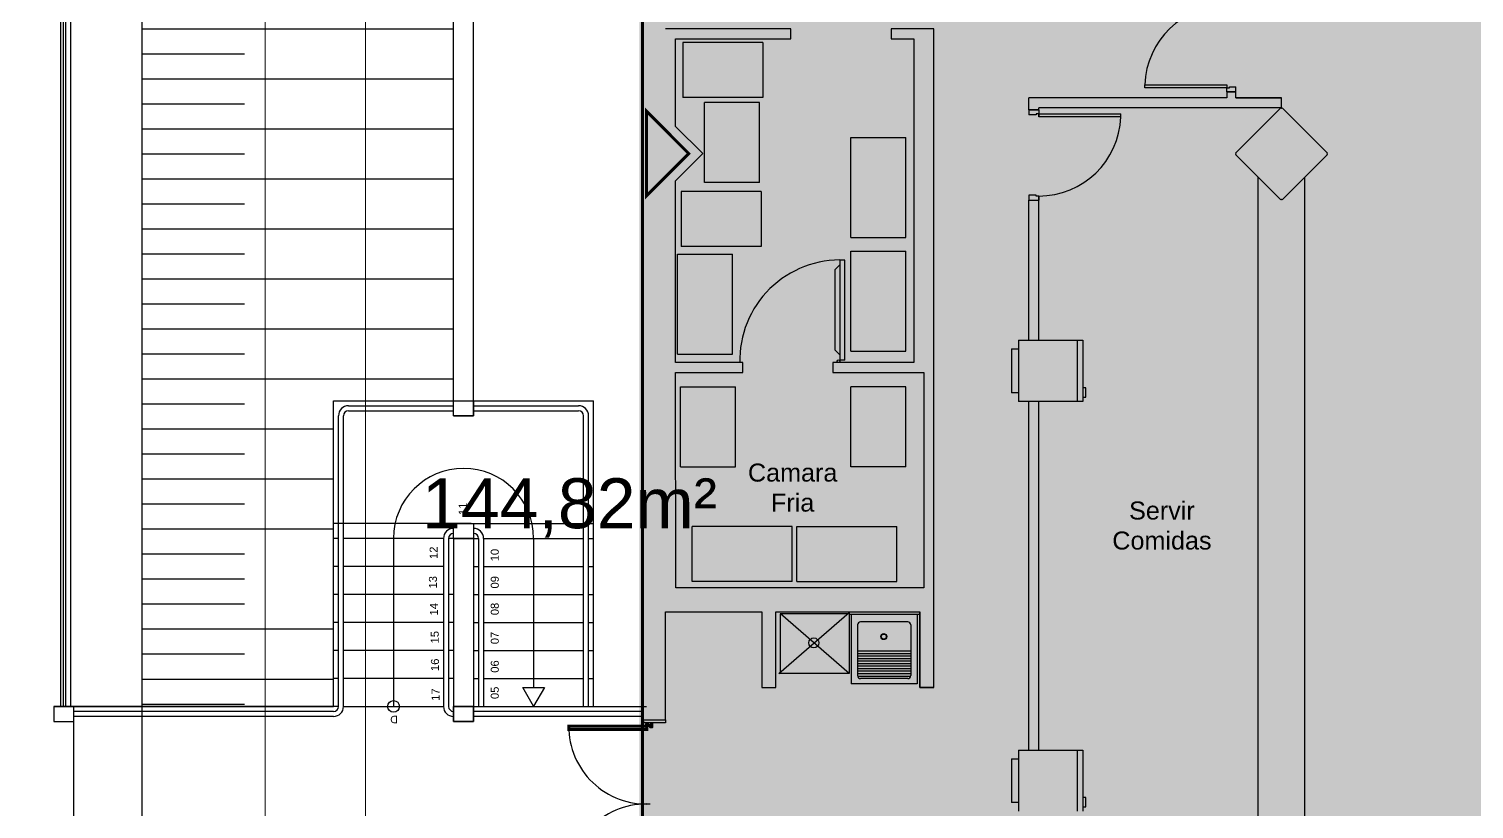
# Model space of a CAD drawing. Header units: metres. Extents: x -331 to 2982, y 362 to 2539.
# Drawn here: x 783.97 to 798.42, y 990.23 to 998.03 of the extents above; entities that cross this region are included whole.
import ezdxf

# ---------------------------------------------------------------- set-up
doc = ezdxf.new("R2010")
doc.units = ezdxf.units.M
doc.layers.get('0').update_dxf_attribs({"color": 251})
doc.layers.add('_salas', color=251, linetype='Continuous', plot=False)
for name, color, linetype in [('Div', 251, 'Continuous'), ('Est', 251, 'Continuous'), ('Pis', 251, 'Continuous')]:
    doc.layers.add(name, color=color, linetype=linetype)
doc.styles.add('DESTAQUE', font='arial.ttf', dxfattribs={"height": 0.4})
doc.styles.add('XR_BL2_AND_MON-REV15$0$R60-50', font='swissli.ttf', dxfattribs={"height": 0.08})
doc.styles.add('XR_BL2_AND_MON-REV15$0$R80-75', font='swissli.ttf', dxfattribs={"height": 0.15})

# ---------------------------------------------------------------- blocks, each defined once
blk = doc.blocks.new('XR_BL2_AND_MON-REV15$0$P_M')
at = {"layer": 'Est'}
blk.add_lwpolyline([(0.46, -0.431), (0.453, -0.424), (0.46, -0.417), (0.007, 0.035), (0, 0.028), (-0.007, 0.035), (-0.46, -0.417), (-0.453, -0.424), (-0.46, -0.431), (-0.007, -0.884), (0, -0.877), (0.007, -0.884)], close=True, dxfattribs=at)

msp = doc.modelspace()

# ---------------------------------------------------------------- hatches: boundary and pattern name
at = {"layer": '_salas', "transparency": 33554559}
h = msp.add_hatch(color=256, dxfattribs=at)
h.dxf.hatch_style = 1
h.paths.add_polyline_path([(820.145, 995.212), (820.145, 996.694), (815.201, 996.694), (815.201, 1004.348), (796.551, 1004.348), (796.551, 1005.302), (790.565, 1005.302), (790.467, 1005.302), (790.116, 1005.654), (790.076, 1005.654), (790.076, 979.868), (790.306, 979.868), (790.306, 980.058), (790.46, 980.212), (820.145, 980.212), (820.145, 981.705), (820.386, 981.847), (820.621, 981.997), (820.621, 980.922), (821.261, 980.922), (821.261, 982.473, 0.087526), (823.02, 984.545, 0.418022)])

# ---------------------------------------------------------------- linework, layer by layer
at = {"lineweight": 0}
msp.add_lwpolyline([(790.597, 1005.452), (790.499, 1005.452), (790.148, 1005.804), (790.108, 1005.804), (790.108, 980.018), (790.338, 980.018), (790.338, 980.208), (790.492, 980.362), (820.178, 980.362), (820.178, 981.855), (820.418, 981.997), (820.653, 982.147), (820.653, 981.072), (821.293, 981.072), (821.293, 982.623, 0.087526), (823.053, 984.695)], format="xyb", dxfattribs=at)
at = {"layer": 'Div', "color": 230, "linetype": 'Continuous', "lineweight": 0}
msp.add_line((786.335, 1012.125), (786.335, 980.167), dxfattribs=at)
at = {"layer": 'Div', "lineweight": 0}
for p, q in [((795.948, 997.402), (795.948, 997.342)), ((796.038, 997.342), (796.038, 997.422)), ((796.038, 997.342), (796.038, 997.402)), ((793.968, 997.219), (793.968, 997.342)), ((795.948, 997.342), (793.968, 997.342)), ((794.068, 997.219), (794.068, 997.242)), ((796.493, 997.242), (794.068, 997.242)), ((794.068, 997.219), (794.068, 997.242)), ((796.038, 997.342), (796.493, 997.342)), ((796.493, 997.342), (796.038, 997.342)), ((796.493, 997.242), (796.493, 997.342)), ((793.968, 994.917), (793.968, 996.319)), ((794.068, 994.917), (794.068, 996.319)), ((793.968, 990.821), (793.968, 994.306)), ((794.068, 990.821), (794.068, 994.306))]:
    msp.add_line(p, q, dxfattribs=at)
at = {"layer": 'Div', "color": 150, "linetype": 'Continuous', "lineweight": 0}
msp.add_lwpolyline([(766.56, 999.851), (766.56, 1052.841), (771.637, 1052.841), (771.637, 1060.058), (780.961, 1060.058), (784.358, 1058.357), (784.358, 1008.888), (787.339, 1008.888), (787.339, 979.124)], dxfattribs=at)
at = {"layer": 'Pis'}
for p, q in [((784.294, 991.257), (784.294, 1007.993)), ((784.319, 991.257), (784.319, 1007.993)), ((784.344, 991.257), (784.344, 1007.993)), ((784.394, 991.257), (784.394, 1007.993)), ((785.105, 991.257), (785.105, 1006.82)), ((788.218, 994.163), (788.218, 1006.82)), ((788.418, 994.163), (788.418, 1006.82)), ((790.108, 991.122), (790.108, 999.629)), ((786.128, 998.028), (785.105, 998.028)), ((788.218, 998.028), (786.128, 998.028)), ((791.591, 998.03), (790.338, 998.03)), ((791.591, 997.93), (791.591, 998.03)), ((793.018, 998.03), (792.591, 998.03)), ((792.591, 998.03), (792.591, 997.93)), ((793.018, 991.447), (793.018, 998.03)), ((790.438, 997.055), (790.438, 997.93)), ((790.438, 997.93), (791.591, 997.93)), ((790.509, 997.894), (790.509, 997.344)), ((791.309, 997.894), (790.509, 997.894)), ((791.309, 997.894), (791.309, 997.344)), ((792.591, 997.93), (792.818, 997.93)), ((792.818, 997.93), (792.818, 994.694)), ((786.128, 997.778), (785.105, 997.778)), ((786.128, 997.528), (785.105, 997.528)), ((788.218, 997.528), (786.128, 997.528)), ((795.128, 997.472), (795.948, 997.472)), ((795.128, 997.442), (795.128, 997.472)), ((795.948, 997.442), (795.128, 997.442)), ((795.948, 997.472), (795.948, 997.442)), ((795.948, 997.402), (795.948, 997.442)), ((795.948, 997.442), (795.973, 997.442)), ((795.948, 997.402), (795.948, 997.342)), ((796.038, 997.402), (795.948, 997.402)), ((795.948, 997.402), (796.038, 997.402)), ((796.038, 997.402), (795.948, 997.402)), ((795.973, 997.452), (796.038, 997.452)), ((795.973, 997.442), (795.973, 997.452)), ((796.038, 997.402), (796.038, 997.452)), ((796.038, 997.342), (796.038, 997.422)), ((796.038, 997.342), (796.038, 997.402)), ((786.128, 997.278), (785.105, 997.278)), ((791.309, 997.344), (790.509, 997.344)), ((791.278, 997.295), (790.728, 997.295)), ((790.728, 996.495), (790.728, 997.295)), ((791.278, 996.495), (791.278, 997.295)), ((793.968, 997.219), (793.968, 997.342)), ((795.948, 997.342), (793.968, 997.342)), ((793.968, 997.219), (794.068, 997.219)), ((794.068, 997.219), (793.968, 997.219)), ((793.968, 997.219), (793.968, 997.169)), ((793.968, 997.219), (794.068, 997.219)), ((794.068, 997.219), (794.068, 997.242)), ((796.493, 997.242), (794.068, 997.242)), ((794.068, 997.219), (794.068, 997.242)), ((794.068, 997.219), (794.068, 997.149)), ((796.038, 997.342), (796.493, 997.342)), ((796.493, 997.342), (796.038, 997.342)), ((796.493, 997.242), (796.493, 997.342)), ((794.043, 997.169), (793.968, 997.169)), ((794.043, 997.179), (794.043, 997.169)), ((794.068, 997.179), (794.043, 997.179)), ((794.068, 997.149), (794.068, 997.179)), ((794.068, 997.179), (794.888, 997.179)), ((794.888, 997.149), (794.068, 997.149)), ((794.888, 997.149), (794.888, 997.179)), ((786.128, 997.028), (785.105, 997.028)), ((788.218, 997.028), (786.128, 997.028)), ((790.711, 996.783), (790.438, 997.055)), ((792.19, 996.945), (792.74, 996.945)), ((792.19, 995.945), (792.19, 996.945)), ((792.74, 995.945), (792.74, 996.945)), ((790.438, 996.51), (790.711, 996.783)), ((786.128, 996.778), (785.105, 996.778)), ((786.128, 996.528), (785.105, 996.528)), ((788.218, 996.528), (786.128, 996.528)), ((790.438, 994.694), (790.438, 996.51)), ((791.278, 996.495), (790.728, 996.495)), ((796.26, 989.266), (796.26, 996.549)), ((796.726, 989.266), (796.726, 996.549)), ((790.493, 996.405), (790.493, 995.855)), ((791.293, 996.405), (790.493, 996.405)), ((791.293, 996.405), (791.293, 995.855)), ((793.968, 996.369), (793.968, 996.319)), ((794.043, 996.369), (793.968, 996.369)), ((793.968, 996.369), (793.968, 996.319)), ((794.043, 996.359), (794.043, 996.369)), ((794.068, 996.359), (794.043, 996.359)), ((794.068, 996.359), (794.068, 996.319)), ((794.068, 996.319), (794.068, 996.359)), ((786.128, 996.278), (785.105, 996.278)), ((793.968, 994.917), (793.968, 996.319)), ((793.968, 996.319), (794.068, 996.319)), ((794.068, 994.917), (794.068, 996.319)), ((786.128, 996.028), (785.105, 996.028)), ((788.218, 996.028), (786.128, 996.028)), ((792.19, 995.945), (792.74, 995.945)), ((786.128, 995.778), (785.105, 995.778)), ((790.457, 995.779), (791.007, 995.779)), ((790.457, 994.779), (790.457, 995.779)), ((791.293, 995.855), (790.493, 995.855)), ((791.007, 994.779), (791.007, 995.779)), ((792.19, 995.807), (792.74, 995.807)), ((792.19, 994.807), (792.19, 995.807)), ((792.74, 994.807), (792.74, 995.807)), ((792.079, 995.672), (792.029, 995.622)), ((792.079, 995.72), (792.079, 994.72)), ((792.079, 995.72), (792.129, 995.72)), ((792.129, 994.719), (792.129, 995.719)), ((786.128, 995.528), (785.105, 995.528)), ((788.218, 995.528), (786.128, 995.528)), ((792.029, 995.62), (792.029, 994.82)), ((786.128, 995.278), (785.105, 995.278)), ((786.128, 995.028), (785.105, 995.028)), ((788.218, 995.028), (786.128, 995.028)), ((793.865, 994.917), (794.509, 994.917)), ((793.865, 994.917), (793.865, 994.306)), ((794.453, 994.917), (794.453, 994.306)), ((794.509, 994.917), (794.509, 994.306)), ((786.128, 994.778), (785.105, 994.778)), ((790.457, 994.779), (791.007, 994.779)), ((792.079, 994.77), (792.029, 994.82)), ((792.19, 994.807), (792.74, 994.807)), ((793.796, 994.831), (793.796, 994.392)), ((793.796, 994.831), (793.865, 994.831)), ((791.109, 994.694), (790.438, 994.694)), ((791.109, 994.594), (791.109, 994.694)), ((792.818, 994.694), (792.009, 994.694)), ((792.009, 994.694), (792.009, 994.594)), ((792.079, 994.72), (792.129, 994.72)), ((786.128, 994.528), (785.105, 994.528)), ((788.218, 994.528), (786.128, 994.528)), ((790.439, 992.442), (790.438, 994.594)), ((790.438, 994.594), (791.109, 994.594)), ((792.009, 994.594), (792.918, 994.594)), ((792.918, 994.594), (792.918, 992.442)), ((790.487, 994.453), (791.037, 994.453)), ((790.487, 993.653), (790.487, 994.453)), ((791.037, 993.653), (791.037, 994.453)), ((792.739, 994.453), (792.189, 994.453)), ((792.189, 993.653), (792.189, 994.453)), ((792.739, 993.653), (792.739, 994.453)), ((793.865, 994.392), (793.796, 994.392)), ((794.538, 994.442), (794.509, 994.442)), ((794.509, 994.348), (794.538, 994.348)), ((794.538, 994.348), (794.538, 994.442)), ((786.128, 994.278), (785.105, 994.278)), ((787.018, 994.313), (789.618, 994.313)), ((787.018, 991.257), (787.018, 994.313)), ((787.168, 994.263), (788.218, 994.263)), ((787.168, 994.213), (788.218, 994.213)), ((788.218, 994.163), (788.218, 994.313)), ((788.218, 994.313), (788.418, 994.313)), ((788.418, 994.313), (788.418, 994.163)), ((788.418, 994.263), (789.468, 994.263)), ((788.418, 994.213), (789.468, 994.213)), ((789.618, 991.257), (789.618, 994.313)), ((794.509, 994.306), (793.865, 994.306)), ((793.968, 990.821), (793.968, 994.306)), ((794.068, 990.821), (794.068, 994.306)), ((787.068, 991.257), (787.068, 994.163)), ((787.118, 991.257), (787.118, 994.163)), ((788.218, 994.163), (788.418, 994.163)), ((788.418, 994.163), (788.218, 994.163)), ((789.518, 991.257), (789.518, 994.163)), ((789.568, 991.257), (789.568, 994.163)), ((786.128, 994.028), (785.105, 994.028)), ((787.018, 994.028), (786.128, 994.028)), ((786.128, 993.778), (785.105, 993.778)), ((790.487, 993.653), (791.037, 993.653)), ((792.739, 993.653), (792.189, 993.653)), ((786.128, 993.528), (785.105, 993.528)), ((787.018, 993.528), (786.128, 993.528)), ((786.128, 993.278), (785.105, 993.278)), ((786.128, 993.028), (785.105, 993.028)), ((787.018, 993.028), (786.128, 993.028)), ((788.393, 993.087), (787.018, 993.087)), ((788.218, 992.937), (788.218, 993.087)), ((788.218, 993.087), (788.418, 993.087)), ((788.418, 993.087), (789.618, 993.087)), ((788.418, 993.087), (788.418, 992.937)), ((790.604, 992.506), (790.604, 993.056)), ((791.604, 993.056), (790.604, 993.056)), ((791.604, 992.506), (791.604, 993.056)), ((791.648, 992.506), (791.648, 993.056)), ((791.648, 993.056), (792.648, 993.056)), ((792.648, 992.506), (792.648, 993.056)), ((787.068, 992.937), (787.018, 992.937)), ((788.118, 992.937), (787.118, 992.937)), ((787.618, 992.937), (787.618, 991.257)), ((788.118, 992.937), (788.118, 991.257)), ((788.218, 992.937), (788.168, 992.937)), ((788.168, 992.937), (788.168, 991.257)), ((788.218, 992.937), (788.218, 991.257)), ((788.218, 992.937), (788.418, 992.937)), ((788.418, 992.937), (788.218, 992.937)), ((788.418, 992.937), (788.468, 992.937)), ((788.418, 992.937), (788.418, 991.257)), ((788.468, 992.937), (788.468, 991.257)), ((788.518, 992.937), (788.518, 991.257)), ((788.518, 992.937), (789.518, 992.937)), ((789.018, 992.937), (789.018, 991.446)), ((789.568, 992.937), (789.618, 992.937)), ((786.128, 992.778), (785.105, 992.778)), ((787.068, 992.657), (787.018, 992.657)), ((788.118, 992.657), (787.118, 992.657)), ((788.418, 992.657), (788.468, 992.657)), ((788.518, 992.657), (789.518, 992.657)), ((789.568, 992.657), (789.618, 992.657)), ((786.128, 992.528), (785.105, 992.528)), ((791.604, 992.506), (790.604, 992.506)), ((791.648, 992.506), (792.648, 992.506)), ((787.068, 992.377), (787.018, 992.377)), ((788.118, 992.377), (787.118, 992.377)), ((788.218, 992.377), (788.168, 992.377)), ((788.418, 992.377), (788.468, 992.377)), ((788.518, 992.377), (789.518, 992.377)), ((789.568, 992.377), (789.618, 992.377)), ((792.918, 992.442), (790.439, 992.442)), ((786.128, 992.278), (785.105, 992.278)), ((790.338, 991.122), (790.338, 992.202)), ((790.338, 992.202), (791.301, 992.202)), ((791.301, 992.202), (791.301, 991.447)), ((791.441, 992.202), (792.878, 992.202)), ((791.441, 991.447), (791.441, 992.202)), ((791.441, 991.447), (791.441, 992.202)), ((791.468, 991.587), (792.171, 992.197)), ((791.483, 992.182), (791.483, 991.587)), ((792.171, 992.182), (791.483, 992.182)), ((792.171, 991.587), (791.485, 992.182)), ((792.171, 992.197), (792.171, 991.587)), ((792.873, 992.177), (792.171, 992.177)), ((792.191, 992.177), (792.191, 991.482)), ((792.853, 992.177), (792.853, 991.482)), ((792.878, 991.447), (792.878, 992.202)), ((792.878, 992.202), (792.878, 991.447)), ((786.128, 992.028), (785.105, 992.028)), ((787.018, 992.028), (786.128, 992.028)), ((787.068, 992.097), (787.018, 992.097)), ((788.118, 992.097), (787.118, 992.097)), ((788.218, 992.097), (788.168, 992.097)), ((788.418, 992.097), (788.468, 992.097)), ((788.518, 992.097), (789.518, 992.097)), ((789.568, 992.097), (789.618, 992.097)), ((792.256, 992.072), (792.256, 991.565)), ((792.503, 992.102), (792.286, 992.102)), ((792.758, 992.102), (792.503, 992.102)), ((792.788, 992.072), (792.788, 991.565)), ((786.128, 991.778), (785.105, 991.778)), ((787.068, 991.817), (787.018, 991.817)), ((788.118, 991.817), (787.118, 991.817)), ((788.218, 991.817), (788.168, 991.817)), ((788.418, 991.817), (788.468, 991.817)), ((788.518, 991.817), (789.518, 991.817)), ((789.568, 991.817), (789.618, 991.817)), ((792.788, 991.808), (792.256, 991.808)), ((792.788, 991.783), (792.256, 991.783)), ((792.788, 991.758), (792.256, 991.758)), ((792.788, 991.733), (792.256, 991.733)), ((792.171, 991.587), (791.468, 991.587)), ((792.788, 991.708), (792.256, 991.708)), ((792.788, 991.683), (792.256, 991.683)), ((792.788, 991.658), (792.256, 991.658)), ((792.788, 991.633), (792.256, 991.633)), ((792.788, 991.608), (792.256, 991.608)), ((792.788, 991.583), (792.256, 991.583)), ((786.128, 991.528), (785.105, 991.528)), ((787.018, 991.528), (786.128, 991.528)), ((787.068, 991.537), (787.018, 991.537)), ((788.118, 991.537), (787.118, 991.537)), ((788.218, 991.537), (788.168, 991.537)), ((788.418, 991.537), (788.468, 991.537)), ((788.518, 991.537), (789.518, 991.537)), ((789.018, 991.259), (788.91, 991.446)), ((788.91, 991.446), (789.126, 991.446)), ((789.126, 991.446), (789.018, 991.259)), ((789.568, 991.537), (789.618, 991.537)), ((791.301, 991.447), (791.441, 991.447)), ((792.853, 991.482), (792.191, 991.482)), ((792.787, 991.558), (792.256, 991.558)), ((792.758, 991.535), (792.286, 991.535)), ((793.018, 991.447), (792.878, 991.447)), ((792.878, 991.447), (793.018, 991.447)), ((784.223, 991.257), (784.423, 991.257)), ((784.223, 991.257), (784.223, 991.107)), ((784.423, 991.257), (784.223, 991.257)), ((784.423, 991.257), (787.018, 991.257)), ((784.423, 991.107), (784.423, 991.257)), ((787.068, 991.257), (784.423, 991.257)), ((787.018, 991.207), (784.423, 991.207)), ((787.018, 991.207), (784.423, 991.207)), ((787.018, 991.157), (784.423, 991.157)), ((787.018, 991.157), (784.423, 991.157)), ((786.128, 991.278), (785.105, 991.278)), ((785.105, 989.307), (785.105, 991.257)), ((787.118, 991.257), (788.118, 991.257)), ((788.218, 991.257), (788.418, 991.257)), ((788.218, 991.257), (788.218, 991.107)), ((788.418, 991.257), (788.218, 991.257)), ((788.218, 991.107), (788.218, 991.257)), ((788.218, 991.257), (788.418, 991.257)), ((788.418, 991.107), (788.418, 991.257)), ((788.418, 991.257), (790.148, 991.257)), ((788.418, 991.257), (788.418, 991.107)), ((790.108, 991.207), (788.418, 991.207)), ((790.108, 991.207), (788.418, 991.207)), ((790.108, 991.157), (788.418, 991.157)), ((790.108, 991.157), (788.418, 991.157)), ((784.223, 991.107), (784.423, 991.107)), ((784.423, 989.457), (784.423, 991.107)), ((788.218, 991.107), (788.418, 991.107)), ((788.218, 991.107), (788.418, 991.107)), ((788.418, 991.107), (788.218, 991.107)), ((790.108, 991.122), (790.338, 991.122)), ((790.108, 991.122), (790.108, 991.102)), ((790.108, 991.102), (790.123, 991.102)), ((790.123, 991.092), (790.123, 991.102)), ((790.338, 991.092), (790.123, 991.092)), ((790.148, 991.122), (790.338, 991.122)), ((790.148, 991.122), (790.338, 991.122)), ((790.338, 991.122), (790.338, 991.092)), ((793.796, 990.735), (793.796, 990.296)), ((793.796, 990.735), (793.865, 990.735)), ((793.865, 990.821), (794.509, 990.821)), ((793.865, 990.821), (793.865, 990.21)), ((794.453, 990.821), (794.453, 990.21)), ((794.509, 990.821), (794.509, 990.21)), ((793.865, 990.296), (793.796, 990.296)), ((794.538, 990.346), (794.509, 990.346)), ((794.538, 990.252), (794.538, 990.346)), ((794.509, 990.252), (794.538, 990.252))]:
    msp.add_line(p, q, dxfattribs=at)
at = {"layer": 'Pis', "const_width": 0.03}
msp.add_lwpolyline([(790.597, 1005.452), (790.499, 1005.452), (790.148, 1005.804), (790.108, 1005.804), (790.108, 980.018), (790.338, 980.018), (790.338, 980.208), (790.492, 980.362), (820.178, 980.362), (820.178, 981.855), (820.418, 981.997), (820.653, 982.147), (820.653, 981.072), (821.293, 981.072), (821.293, 982.623, 0.087526), (823.053, 984.695)], format="xyb", dxfattribs=at)
for points in [[(790.148, 997.206), (790.569, 996.783), (790.148, 996.361)], [(789.369, 991.026), (789.369, 991.061), (790.149, 991.061), (790.149, 991.026)]]:
    msp.add_lwpolyline(points, close=True, dxfattribs=at)
msp.add_lwpolyline([(790.201, 991.054, -0.414214), (790.199, 991.052), (790.188, 991.052, -0.414214), (790.186, 991.054), (790.186, 991.066, 0.414214), (790.185, 991.067), (790.15, 991.067, -0.414214), (790.148, 991.069), (790.148, 991.08, -0.414214), (790.15, 991.082), (790.156, 991.082), (790.156, 991.081), (790.15, 991.081, 0.414214), (790.149, 991.08), (790.149, 991.069, 0.414214), (790.15, 991.068), (790.185, 991.068, -0.414214), (790.187, 991.066), (790.187, 991.054, 0.414214), (790.188, 991.053), (790.199, 991.053, 0.414214), (790.2, 991.054), (790.2, 991.08, 0.414214), (790.199, 991.081), (790.193, 991.081), (790.193, 991.082), (790.199, 991.082, -0.414214), (790.201, 991.08)], format="xyb", close=True, dxfattribs=at)
at = {"layer": 'Pis'}
for centre, radius in [((792.066, 994.708), 0.0125), ((791.819, 991.892), 0.05), ((792.519, 991.955), 0.0301), ((792.519, 991.955), 0.025), ((787.618, 991.257), 0.0587)]:
    msp.add_circle(centre, radius, dxfattribs=at)
for centre, radius, start, end in [((795.948, 997.441), 0.821, 90.0276, 177.8374), ((794.068, 997.18), 0.821, 270.0276, 357.8374), ((792.083, 994.716), 1.004, 87.3735, 181.4721), ((787.168, 994.163), 0.1, 90, 180), ((787.168, 994.163), 0.05, 90, 180), ((789.468, 994.163), 0.1, 0, 90), ((789.468, 994.163), 0.05, 0, 90), ((788.318, 992.937), 0.7, 0, 180), ((788.218, 992.937), 0.1, 90, 180), ((788.418, 992.937), 0.1, 0, 90), ((788.218, 992.937), 0.05, 90, 180), ((788.418, 992.937), 0.05, 0, 90), ((792.286, 992.072), 0.03, 90, 180), ((792.758, 992.072), 0.03, 0, 90), ((792.286, 991.565), 0.03, 179.9652, 270), ((792.758, 991.565), 0.03, 270, 0.0348), ((787.018, 991.257), 0.1, 270, 0), ((787.018, 991.257), 0.05, 270, 0), ((788.218, 991.257), 0.1, 180, 270), ((788.218, 991.257), 0.05, 180, 270), ((790.146, 991.057), 0.776, 179.7087, 272.8597), ((790.146, 989.506), 0.776, 87.1403, 180.2913)]:
    msp.add_arc(centre, radius, start, end, dxfattribs=at)

# ---------------------------------------------------------------- block references
at = {"layer": 'Pis', "rotation": 90}
msp.add_blockref('XR_BL2_AND_MON-REV15$0$P_M', (796.069, 996.782), dxfattribs=at)

# ---------------------------------------------------------------- texts
at = {"layer": 'Pis'}
for s, height, rotation, style, p in [('11', 0.08, 90, 'XR_BL2_AND_MON-REV15$0$R60-50', (788.35, 993.17)), ('12', 0.08, 90, 'XR_BL2_AND_MON-REV15$0$R60-50', (788.059, 992.731)), ('10', 0.08, 90, 'XR_BL2_AND_MON-REV15$0$R60-50', (788.67, 992.708)), ('13', 0.08, 90, 'XR_BL2_AND_MON-REV15$0$R60-50', (788.052, 992.436)), ('09', 0.08, 90, 'XR_BL2_AND_MON-REV15$0$R60-50', (788.67, 992.436)), ('14', 0.08, 90, 'XR_BL2_AND_MON-REV15$0$R60-50', (788.062, 992.166)), ('08', 0.08, 90, 'XR_BL2_AND_MON-REV15$0$R60-50', (788.67, 992.169)), ('15', 0.08, 90, 'XR_BL2_AND_MON-REV15$0$R60-50', (788.07, 991.887)), ('07', 0.08, 90, 'XR_BL2_AND_MON-REV15$0$R60-50', (788.67, 991.879)), ('16', 0.08, 90, 'XR_BL2_AND_MON-REV15$0$R60-50', (788.072, 991.611)), ('06', 0.08, 90, 'XR_BL2_AND_MON-REV15$0$R60-50', (788.67, 991.594)), ('05', 0.08, 90, 'XR_BL2_AND_MON-REV15$0$R60-50', (788.67, 991.331)), ('17', 0.08, 90, 'XR_BL2_AND_MON-REV15$0$R60-50', (788.078, 991.313)), ('D', 0.075, 180, 'XR_BL2_AND_MON-REV15$0$R80-75', (787.661, 991.164))]:
    msp.add_text(s, height=height, rotation=rotation, dxfattribs=dict(at, style=style)).set_placement(p)
at = {"layer": 'Pis', "width": 2.2626, "style": 'DESTAQUE'}
for s, insert, char_height, attachment_point in [('Camara\\PFria', (791.608, 993.202), 0.18, 8), ('144,82m²', (789.377, 993.538), 0.5, 2), ('Servir\\PComidas', (795.299, 992.823), 0.18, 8)]:
    msp.add_mtext(s, dxfattribs=dict(at, insert=insert, char_height=char_height, attachment_point=attachment_point))

doc.saveas('drawing.dxf')
